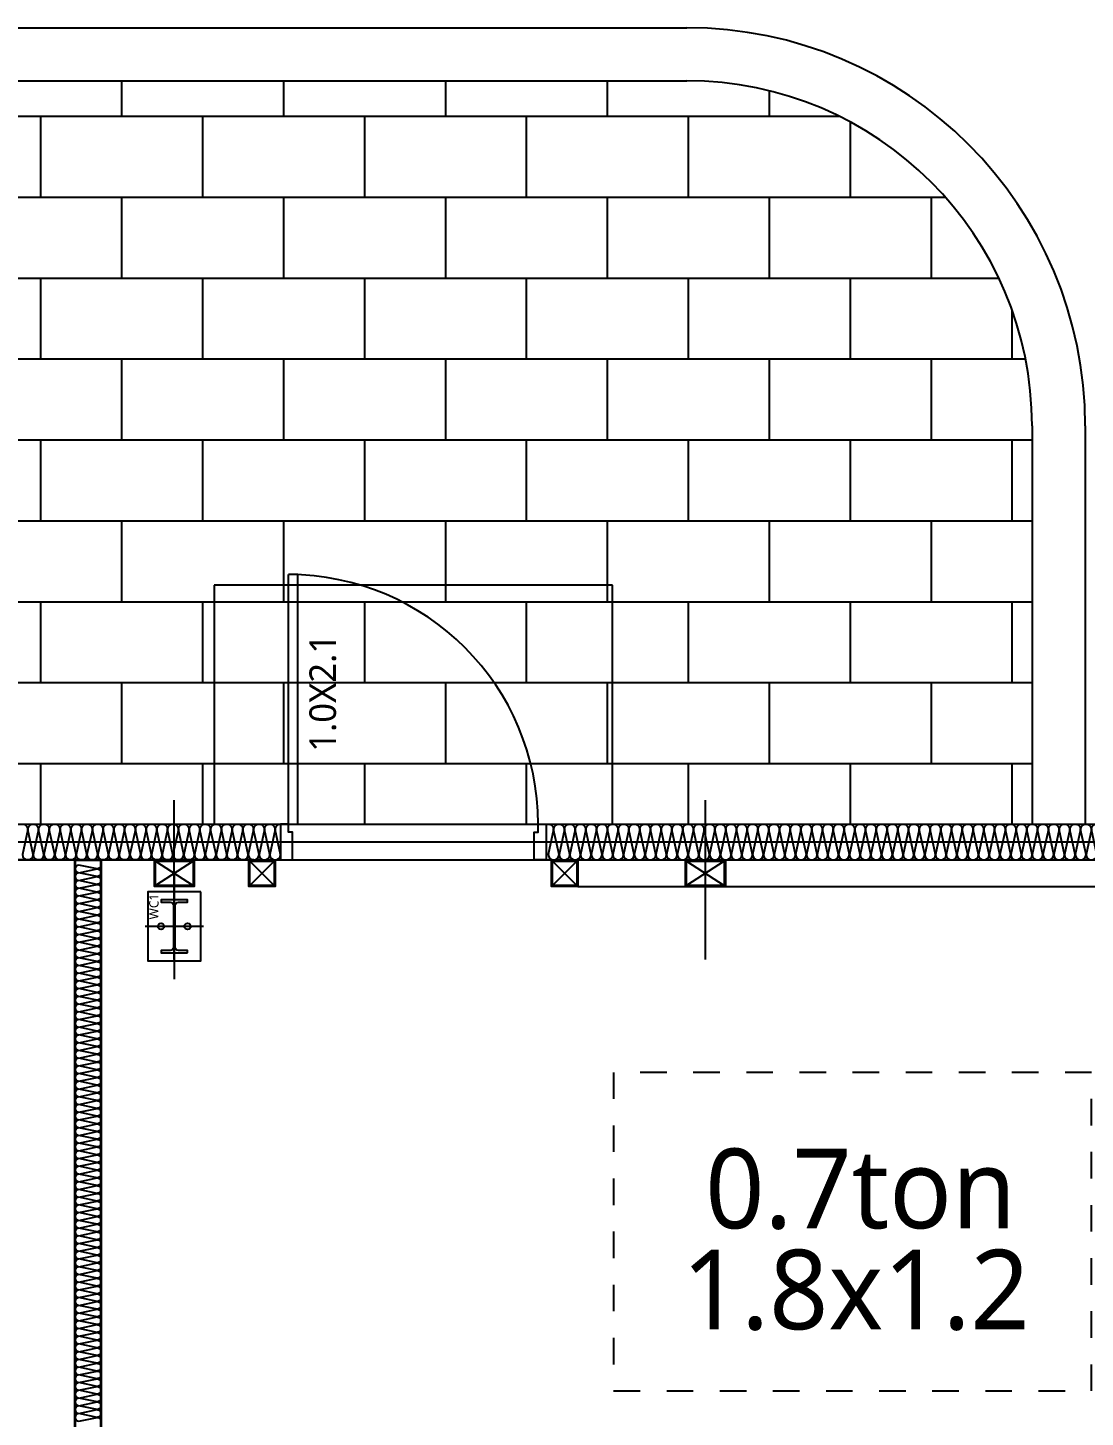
# Model space of a CAD drawing. Header units: millimetres. Extents: x 9 to 147, y 4 to 115.
# Drawn here: x 56.95 to 60.93, y 84.1 to 89.34 of the extents above; entities that cross this region are included whole.
import ezdxf
from ezdxf.enums import TextEntityAlignment as Align

# ---------------------------------------------------------------- set-up
doc = ezdxf.new("R2010")
doc.units = ezdxf.units.MM
doc.header["$LTSCALE"] = 200
for name, pattern in [('XR-PLAN$0$AUDIT_I_190801151318-2', [0]), ('XR-PLAN$0$HIDDEN', [0.375, 0.25, -0.125]), ('XR-PLAN$0$HIDDENX2', [0.75, 0.5, -0.25])]:
    doc.linetypes.add(name, pattern=pattern)
doc.layers.get('DEFPOINTS').update_dxf_attribs({"color": 137})
doc.layers.add('AREA', color=30, linetype='Continuous', plot=False)
doc.layers.add('XR-PLAN$0$TEMP', color=171, linetype='Continuous', plot=False)
for name, color, linetype in [('XR-PLAN$0$!!장비명', 252, 'Continuous'), ('XR-PLAN$0$6land', 252, 'XR-PLAN$0$AUDIT_I_190801151318-2'), ('XR-PLAN$0$AA-WAXM-FRAM', 252, 'Continuous'), ('XR-PLAN$0$DOOR', 252, 'Continuous'), ('XR-PLAN$0$DOOR-OPEN', 252, 'Continuous'), ('XR-PLAN$0$ELE-4', 252, 'Continuous'), ('XR-PLAN$0$ELE-6', 252, 'Continuous'), ('XR-PLAN$0$HAT-BRICK', 252, 'Continuous'), ('XR-PLAN$0$HAT-INS', 252, 'Continuous'), ('XR-PLAN$0$HID', 252, 'XR-PLAN$0$HIDDENX2'), ('XR-PLAN$0$STEEL BASE', 252, 'Continuous'), ('XR-PLAN$0$WAL', 252, 'Continuous'), ('XR-PLAN$0$메탈판넬-2', 252, 'Continuous'), ('XR-PLAN$0$방화', 252, 'Continuous'), ('XR-PLAN$0$장비', 252, 'XR-PLAN$0$HIDDEN')]:
    doc.layers.add(name, color=color, linetype=linetype)
doc.styles.add('XR-PLAN$0$스타일1', font='MALGUN_0.TTF')

# ---------------------------------------------------------------- blocks, each defined once
blk = doc.blocks.new('*U95')
at = {"layer": 'XR-PLAN$0$HAT-INS'}
for points in [[(-11492.6, 0, -0.414214), (-11507.6, 15), (-11492.6, 85, 1), (-11522.6, 85), (-11507.6, 15, -0.414214), (-11522.6, 0, 0.414214)], [(-11462.6, 0, -0.414214), (-11477.6, 15), (-11462.6, 85, 1), (-11492.6, 85), (-11477.6, 15, -0.414214), (-11492.6, 0, 0.414214)], [(-11432.6, 0, -0.414214), (-11447.6, 15), (-11432.6, 85, 1), (-11462.6, 85), (-11447.6, 15, -0.414214), (-11462.6, 0, 0.414214)], [(-11402.6, 0, -0.414214), (-11417.6, 15), (-11402.6, 85, 1), (-11432.6, 85), (-11417.6, 15, -0.414214), (-11432.6, 0, 0.414214)], [(-11372.6, 0, -0.414214), (-11387.6, 15), (-11372.6, 85, 1), (-11402.6, 85), (-11387.6, 15, -0.414214), (-11402.6, 0, 0.414214)], [(-11342.6, 0, -0.414214), (-11357.6, 15), (-11342.6, 85, 1), (-11372.6, 85), (-11357.6, 15, -0.414214), (-11372.6, 0, 0.414214)], [(-11312.6, 0, -0.414214), (-11327.6, 15), (-11312.6, 85, 1), (-11342.6, 85), (-11327.6, 15, -0.414214), (-11342.6, 0, 0.414214)], [(-11282.6, 0, -0.414214), (-11297.6, 15), (-11282.6, 85, 1), (-11312.6, 85), (-11297.6, 15, -0.414214), (-11312.6, 0, 0.414214)], [(-11252.6, 0, -0.414214), (-11267.6, 15), (-11252.6, 85, 1), (-11282.6, 85), (-11267.6, 15, -0.414214), (-11282.6, 0, 0.414214)], [(-11222.6, 0, -0.414214), (-11237.6, 15), (-11222.6, 85, 1), (-11252.6, 85), (-11237.6, 15, -0.414214), (-11252.6, 0, 0.414214)], [(-11192.6, 0, -0.414214), (-11207.6, 15), (-11192.6, 85, 1), (-11222.6, 85), (-11207.6, 15, -0.414214), (-11222.6, 0, 0.414214)], [(-11162.6, 0, -0.414214), (-11177.6, 15), (-11162.6, 85, 1), (-11192.6, 85), (-11177.6, 15, -0.414214), (-11192.6, 0, 0.414214)], [(-11132.6, 0, -0.414214), (-11147.6, 15), (-11132.6, 85, 1), (-11162.6, 85), (-11147.6, 15, -0.414214), (-11162.6, 0, 0.414214)], [(-11102.6, 0, -0.414214), (-11117.6, 15), (-11102.6, 85, 1), (-11132.6, 85), (-11117.6, 15, -0.414214), (-11132.6, 0, 0.414214)], [(-11072.6, 0, -0.414214), (-11087.6, 15), (-11072.6, 85, 1), (-11102.6, 85), (-11087.6, 15, -0.414214), (-11102.6, 0, 0.414214)], [(-11042.6, 0, -0.414214), (-11057.6, 15), (-11042.6, 85, 1), (-11072.6, 85), (-11057.6, 15, -0.414214), (-11072.6, 0, 0.414214)], [(-11012.6, 0, -0.414214), (-11027.6, 15), (-11012.6, 85, 1), (-11042.6, 85), (-11027.6, 15, -0.414214), (-11042.6, 0, 0.414214)], [(-10982.6, 0, -0.414214), (-10997.6, 15), (-10982.6, 85, 1), (-11012.6, 85), (-10997.6, 15, -0.414214), (-11012.6, 0, 0.414214)], [(-10952.6, 0, -0.414214), (-10967.6, 15), (-10952.6, 85, 1), (-10982.6, 85), (-10967.6, 15, -0.414214), (-10982.6, 0, 0.414214)], [(-10922.6, 0, -0.414214), (-10937.6, 15), (-10922.6, 85, 1), (-10952.6, 85), (-10937.6, 15, -0.414214), (-10952.6, 0, 0.414214)], [(-10892.6, 0, -0.414214), (-10907.6, 15), (-10892.6, 85, 1), (-10922.6, 85), (-10907.6, 15, -0.414214), (-10922.6, 0, 0.414214)], [(-10862.6, 0, -0.414214), (-10877.6, 15), (-10862.6, 85, 1), (-10892.6, 85), (-10877.6, 15, -0.414214), (-10892.6, 0, 0.414214)], [(-10832.6, 0, -0.414214), (-10847.6, 15), (-10832.6, 85, 1), (-10862.6, 85), (-10847.6, 15, -0.414214), (-10862.6, 0, 0.414214)], [(-10802.6, 0, -0.414214), (-10817.6, 15), (-10802.6, 85, 1), (-10832.6, 85), (-10817.6, 15, -0.414214), (-10832.6, 0, 0.414214)]]:
    blk.add_lwpolyline(points, format="xyb", dxfattribs=at)
blk = doc.blocks.new('*U88')
at = {"layer": 'XR-PLAN$0$HAT-INS'}
for points in [[(-971.9, 0, -0.414214), (-986.9, 15), (-971.9, 85, 1), (-1001.9, 85), (-986.9, 15, -0.414214), (-1001.9, 0, 0.414214)], [(-941.9, 0, -0.414214), (-956.9, 15), (-941.9, 85, 1), (-971.9, 85), (-956.9, 15, -0.414214), (-971.9, 0, 0.414214)], [(-911.9, 0, -0.414214), (-926.9, 15), (-911.9, 85, 1), (-941.9, 85), (-926.9, 15, -0.414214), (-941.9, 0, 0.414214)], [(-881.9, 0, -0.414214), (-896.9, 15), (-881.9, 85, 1), (-911.9, 85), (-896.9, 15, -0.414214), (-911.9, 0, 0.414214)], [(-851.9, 0, -0.414214), (-866.9, 15), (-851.9, 85, 1), (-881.9, 85), (-866.9, 15, -0.414214), (-881.9, 0, 0.414214)], [(-821.9, 0, -0.414214), (-836.9, 15), (-821.9, 85, 1), (-851.9, 85), (-836.9, 15, -0.414214), (-851.9, 0, 0.414214)], [(-791.9, 0, -0.414214), (-806.9, 15), (-791.9, 85, 1), (-821.9, 85), (-806.9, 15, -0.414214), (-821.9, 0, 0.414214)], [(-761.9, 0, -0.414214), (-776.9, 15), (-761.9, 85, 1), (-791.9, 85), (-776.9, 15, -0.414214), (-791.9, 0, 0.414214)], [(-731.9, 0, -0.414214), (-746.9, 15), (-731.9, 85, 1), (-761.9, 85), (-746.9, 15, -0.414214), (-761.9, 0, 0.414214)], [(-701.9, 0, -0.414214), (-716.9, 15), (-701.9, 85, 1), (-731.9, 85), (-716.9, 15, -0.414214), (-731.9, 0, 0.414214)], [(-671.9, 0, -0.414214), (-686.9, 15), (-671.9, 85, 1), (-701.9, 85), (-686.9, 15, -0.414214), (-701.9, 0, 0.414214)], [(-641.9, 0, -0.414214), (-656.9, 15), (-641.9, 85, 1), (-671.9, 85), (-656.9, 15, -0.414214), (-671.9, 0, 0.414214)], [(-611.9, 0, -0.414214), (-626.9, 15), (-611.9, 85, 1), (-641.9, 85), (-626.9, 15, -0.414214), (-641.9, 0, 0.414214)], [(-581.9, 0, -0.414214), (-596.9, 15), (-581.9, 85, 1), (-611.9, 85), (-596.9, 15, -0.414214), (-611.9, 0, 0.414214)], [(-551.9, 0, -0.414214), (-566.9, 15), (-551.9, 85, 1), (-581.9, 85), (-566.9, 15, -0.414214), (-581.9, 0, 0.414214)], [(-521.9, 0, -0.414214), (-536.9, 15), (-521.9, 85, 1), (-551.9, 85), (-536.9, 15, -0.414214), (-551.9, 0, 0.414214)], [(-491.9, 0, -0.414214), (-506.9, 15), (-491.9, 85, 1), (-521.9, 85), (-506.9, 15, -0.414214), (-521.9, 0, 0.414214)], [(-461.9, 0, -0.414214), (-476.9, 15), (-461.9, 85, 1), (-491.9, 85), (-476.9, 15, -0.414214), (-491.9, 0, 0.414214)], [(-431.9, 0, -0.414214), (-446.9, 15), (-431.9, 85, 1), (-461.9, 85), (-446.9, 15, -0.414214), (-461.9, 0, 0.414214)], [(-401.9, 0, -0.414214), (-416.9, 15), (-401.9, 85, 1), (-431.9, 85), (-416.9, 15, -0.414214), (-431.9, 0, 0.414214)], [(-371.9, 0, -0.414214), (-386.9, 15), (-371.9, 85, 1), (-401.9, 85), (-386.9, 15, -0.414214), (-401.9, 0, 0.414214)], [(-341.9, 0, -0.414214), (-356.9, 15), (-341.9, 85, 1), (-371.9, 85), (-356.9, 15, -0.414214), (-371.9, 0, 0.414214)], [(-311.9, 0, -0.414214), (-326.9, 15), (-311.9, 85, 1), (-341.9, 85), (-326.9, 15, -0.414214), (-341.9, 0, 0.414214)], [(-281.9, 0, -0.414214), (-296.9, 15), (-281.9, 85, 1), (-311.9, 85), (-296.9, 15, -0.414214), (-311.9, 0, 0.414214)], [(-251.9, 0, -0.414214), (-266.9, 15), (-251.9, 85, 1), (-281.9, 85), (-266.9, 15, -0.414214), (-281.9, 0, 0.414214)], [(-221.9, 0, -0.414214), (-236.9, 15), (-221.9, 85, 1), (-251.9, 85), (-236.9, 15, -0.414214), (-251.9, 0, 0.414214)], [(-191.9, 0, -0.414214), (-206.9, 15), (-191.9, 85, 1), (-221.9, 85), (-206.9, 15, -0.414214), (-221.9, 0, 0.414214)], [(-161.9, 0, -0.414214), (-176.9, 15), (-161.9, 85, 1), (-191.9, 85), (-176.9, 15, -0.414214), (-191.9, 0, 0.414214)], [(-131.9, 0, -0.414214), (-146.9, 15), (-131.9, 85, 1), (-161.9, 85), (-146.9, 15, -0.414214), (-161.9, 0, 0.414214)], [(-101.9, 0, -0.414214), (-116.9, 15), (-101.9, 85, 1), (-131.9, 85), (-116.9, 15, -0.414214), (-131.9, 0, 0.414214)], [(-71.9, 0, -0.414214), (-86.9, 15), (-71.9, 85, 1), (-101.9, 85), (-86.9, 15, -0.414214), (-101.9, 0, 0.414214)], [(-41.9, 0, -0.414214), (-56.9, 15), (-41.9, 85, 1), (-71.9, 85), (-56.9, 15, -0.414214), (-71.9, 0, 0.414214)], [(-11.9, 0, -0.414214), (-26.9, 15), (-11.9, 85, 1), (-41.9, 85), (-26.9, 15, -0.414214), (-41.9, 0, 0.414214)], [(18.1, 0, -0.414214), (3.1, 15), (18.1, 85, 1), (-11.9, 85), (3.1, 15, -0.414214), (-11.9, 0, 0.414214)], [(48.1, 0, -0.414214), (33.1, 15), (48.1, 85, 1), (18.1, 85), (33.1, 15, -0.414214), (18.1, 0, 0.414214)], [(78.1, 0, -0.414214), (63.1, 15), (78.1, 85, 1), (48.1, 85), (63.1, 15, -0.414214), (48.1, 0, 0.414214)], [(108.1, 0, -0.414214), (93.1, 15), (108.1, 85, 1), (78.1, 85), (93.1, 15, -0.414214), (78.1, 0, 0.414214)], [(138.1, 0, -0.414214), (123.1, 15), (138.1, 85, 1), (108.1, 85), (123.1, 15, -0.414214), (108.1, 0, 0.414214)], [(168.1, 0, -0.414214), (153.1, 15), (168.1, 85, 1), (138.1, 85), (153.1, 15, -0.414214), (138.1, 0, 0.414214)], [(198.1, 0, -0.414214), (183.1, 15), (198.1, 85, 1), (168.1, 85), (183.1, 15, -0.414214), (168.1, 0, 0.414214)], [(228.1, 0, -0.414214), (213.1, 15), (228.1, 85, 1), (198.1, 85), (213.1, 15, -0.414214), (198.1, 0, 0.414214)], [(258.1, 0, -0.414214), (243.1, 15), (258.1, 85, 1), (228.1, 85), (243.1, 15, -0.414214), (228.1, 0, 0.414214)], [(288.1, 0, -0.414214), (273.1, 15), (288.1, 85, 1), (258.1, 85), (273.1, 15, -0.414214), (258.1, 0, 0.414214)], [(318.1, 0, -0.414214), (303.1, 15), (318.1, 85, 1), (288.1, 85), (303.1, 15, -0.414214), (288.1, 0, 0.414214)], [(348.1, 0, -0.414214), (333.1, 15), (348.1, 85, 1), (318.1, 85), (333.1, 15, -0.414214), (318.1, 0, 0.414214)], [(378.1, 0, -0.414214), (363.1, 15), (378.1, 85, 1), (348.1, 85), (363.1, 15, -0.414214), (348.1, 0, 0.414214)], [(408.1, 0, -0.414214), (393.1, 15), (408.1, 85, 1), (378.1, 85), (393.1, 15, -0.414214), (378.1, 0, 0.414214)], [(438.1, 0, -0.414214), (423.1, 15), (438.1, 85, 1), (408.1, 85), (423.1, 15, -0.414214), (408.1, 0, 0.414214)], [(468.1, 0, -0.414214), (453.1, 15), (468.1, 85, 1), (438.1, 85), (453.1, 15, -0.414214), (438.1, 0, 0.414214)], [(498.1, 0, -0.414214), (483.1, 15), (498.1, 85, 1), (468.1, 85), (483.1, 15, -0.414214), (468.1, 0, 0.414214)], [(528.1, 0, -0.414214), (513.1, 15), (528.1, 85, 1), (498.1, 85), (513.1, 15, -0.414214), (498.1, 0, 0.414214)], [(558.1, 0, -0.414214), (543.1, 15), (558.1, 85, 1), (528.1, 85), (543.1, 15, -0.414214), (528.1, 0, 0.414214)], [(588.1, 0, -0.414214), (573.1, 15), (588.1, 85, 1), (558.1, 85), (573.1, 15, -0.414214), (558.1, 0, 0.414214)], [(618.1, 0, -0.414214), (603.1, 15), (618.1, 85, 1), (588.1, 85), (603.1, 15, -0.414214), (588.1, 0, 0.414214)], [(648.1, 0, -0.414214), (633.1, 15), (648.1, 85, 1), (618.1, 85), (633.1, 15, -0.414214), (618.1, 0, 0.414214)], [(678.1, 0, -0.414214), (663.1, 15), (678.1, 85, 1), (648.1, 85), (663.1, 15, -0.414214), (648.1, 0, 0.414214)], [(708.1, 0, -0.414214), (693.1, 15), (708.1, 85, 1), (678.1, 85), (693.1, 15, -0.414214), (678.1, 0, 0.414214)], [(738.1, 0, -0.414214), (723.1, 15), (738.1, 85, 1), (708.1, 85), (723.1, 15, -0.414214), (708.1, 0, 0.414214)], [(768.1, 0, -0.414214), (753.1, 15), (768.1, 85, 1), (738.1, 85), (753.1, 15, -0.414214), (738.1, 0, 0.414214)], [(798.1, 0, -0.414214), (783.1, 15), (798.1, 85, 1), (768.1, 85), (783.1, 15, -0.414214), (768.1, 0, 0.414214)], [(828.1, 0, -0.414214), (813.1, 15), (828.1, 85, 1), (798.1, 85), (813.1, 15, -0.414214), (798.1, 0, 0.414214)], [(858.1, 0, -0.414214), (843.1, 15), (858.1, 85, 1), (828.1, 85), (843.1, 15, -0.414214), (828.1, 0, 0.414214)], [(888.1, 0, -0.414214), (873.1, 15), (888.1, 85, 1), (858.1, 85), (873.1, 15, -0.414214), (858.1, 0, 0.414214)], [(918.1, 0, -0.414214), (903.1, 15), (918.1, 85, 1), (888.1, 85), (903.1, 15, -0.414214), (888.1, 0, 0.414214)]]:
    blk.add_lwpolyline(points, format="xyb", dxfattribs=at)
blk = doc.blocks.new('XR-PLAN$0$D-1000')
at = {"layer": 'XR-PLAN$0$DOOR'}
blk.add_line((30, 125), (30, 1065), dxfattribs=at)
for points in [[(30, 125), (65, 125), (65, 1065), (30, 1065)], [(0, -10), (45, -10), (45, -10), (45, -10), (45, 95), (30, 95), (30, 125), (0, 125), (0, -10)], [(1000, -10), (955, -10), (955, -10), (955, -10), (955, 95), (970, 95), (970, 125), (1000, 125), (1000, -10)]]:
    blk.add_lwpolyline(points, dxfattribs=at)
at = {"layer": 'XR-PLAN$0$DOOR-OPEN'}
blk.add_arc((30, 125), 940, 0, 90, dxfattribs=at)
at = {"layer": 'DEFPOINTS', "style": 'XR-PLAN$0$스타일1'}
blk.add_text('1.0X2.1', height=100, rotation=90, dxfattribs=at).set_placement((208.7, 397.6))
blk = doc.blocks.new('XR-PLAN$0$SQ-PIPE-100X100X4.5TS')
at = {"layer": 'XR-PLAN$0$AA-WAXM-FRAM'}
for p, q in [((-71, 4), (71, 96)), ((71, 4), (-71, 96))]:
    blk.add_line(p, q, dxfattribs=at)
for points in [[(75, 0), (75, 100), (-75, 100), (-75, 0)], [(71, 4), (71, 96), (-71, 96), (-71, 4)]]:
    blk.add_lwpolyline(points, close=True, dxfattribs=at)
at = {"layer": 'XR-PLAN$0$방화'}
blk.add_lwpolyline([(0, 375), (0, -225)], dxfattribs=at)
blk = doc.blocks.new('XR-PLAN$0$SQ-PIPE-100X100X4.5TP')
at = {"layer": 'XR-PLAN$0$AA-WAXM-FRAM'}
for p, q in [((-96, 96), (-4, 4)), ((-4, 96), (-96, 4))]:
    blk.add_line(p, q, dxfattribs=at)
for points in [[(0, 100), (0, 0), (-100, 0), (-100, 100)], [(-4, 96), (-4, 4), (-96, 4), (-96, 96)]]:
    blk.add_lwpolyline(points, close=True, dxfattribs=at)
blk = doc.blocks.new('XR-PLAN$0$X-PIPE-1PL')
for p in [(16380, 200), (17520, 200)]:
    blk.add_blockref('XR-PLAN$0$SQ-PIPE-100X100X4.5TP', p)
at = {"layer": 'XR-PLAN$0$메탈판넬-2', "xscale": -1, "rotation": 180}
for p in [(16000, 300), (18000, 300)]:
    blk.add_blockref('XR-PLAN$0$SQ-PIPE-100X100X4.5TS', p, dxfattribs=at)
blk = doc.blocks.new('XR-PLAN$0$S-WC1')
at = {"layer": 'DEFPOINTS'}
for p, q in [((0, 205), (0, -199)), ((110, 0), (-110, 0))]:
    blk.add_line(p, q, dxfattribs=at)
at = {"layer": 'XR-PLAN$0$STEEL BASE'}
blk.add_lwpolyline([(100, 130), (-100, 130), (-100, -130), (100, -130)], close=True, dxfattribs=at)
for centre in [(-50, 0), (50, 0)]:
    blk.add_circle(centre, 12, dxfattribs=at)
at = {"layer": 'XR-PLAN$0$WAL'}
blk.add_lwpolyline([(50, -100), (50, -91), (16, -91, -0.414214), (3, -78), (3, 78, -0.414214), (16, 91), (50, 91), (50, 100), (-50, 100), (-50, 91), (-16, 91, -0.414214), (-3, 78), (-3, -78, -0.414214), (-16, -91), (-50, -91), (-50, -100)], format="xyb", close=True, dxfattribs=at)
at = {"layer": 'XR-PLAN$0$TEMP', "style": 'XR-PLAN$0$스타일1'}
blk.add_text('WC1', height=35, rotation=90, dxfattribs=at).set_placement((-59.6, 26))
blk = doc.blocks.new('XR-PLAN$0$x-stu-1Fcol')
blk.add_blockref('XR-PLAN$0$S-WC1', (16000, 50))
blk = doc.blocks.new('XR-PLAN$0$지상1층 장비')
at = {"layer": 'XR-PLAN$0$장비', "ltscale": 2}
blk.add_lwpolyline([(59154.3, 84200), (60954.3, 84200), (60954.3, 85400), (59154.3, 85400)], close=True, dxfattribs=at)
at = {"layer": 'XR-PLAN$0$!!장비명', "ltscale": 2, "style": 'XR-PLAN$0$스타일1'}
for s, p in [('0.7ton', (60084.3, 84962.4)), ('1.8x1.2', (60066.4, 84581.9))]:
    blk.add_text(s, height=300, dxfattribs=at).set_placement(p, align=Align.MIDDLE_CENTER)
blk = doc.blocks.new('*U149')
at = {"layer": 'XR-PLAN$0$HAT-INS'}
for points in [[(-10881.6, 0, -0.414214), (-10896.6, 15), (-10881.6, 85, 1), (-10911.6, 85), (-10896.6, 15, -0.414214), (-10911.6, 0, 0.414214)], [(-10851.6, 0, -0.414214), (-10866.6, 15), (-10851.6, 85, 1), (-10881.6, 85), (-10866.6, 15, -0.414214), (-10881.6, 0, 0.414214)], [(-10821.6, 0, -0.414214), (-10836.6, 15), (-10821.6, 85, 1), (-10851.6, 85), (-10836.6, 15, -0.414214), (-10851.6, 0, 0.414214)], [(-10791.6, 0, -0.414214), (-10806.6, 15), (-10791.6, 85, 1), (-10821.6, 85), (-10806.6, 15, -0.414214), (-10821.6, 0, 0.414214)], [(-10761.6, 0, -0.414214), (-10776.6, 15), (-10761.6, 85, 1), (-10791.6, 85), (-10776.6, 15, -0.414214), (-10791.6, 0, 0.414214)], [(-10731.6, 0, -0.414214), (-10746.6, 15), (-10731.6, 85, 1), (-10761.6, 85), (-10746.6, 15, -0.414214), (-10761.6, 0, 0.414214)], [(-10701.6, 0, -0.414214), (-10716.6, 15), (-10701.6, 85, 1), (-10731.6, 85), (-10716.6, 15, -0.414214), (-10731.6, 0, 0.414214)], [(-10671.6, 0, -0.414214), (-10686.6, 15), (-10671.6, 85, 1), (-10701.6, 85), (-10686.6, 15, -0.414214), (-10701.6, 0, 0.414214)], [(-10641.6, 0, -0.414214), (-10656.6, 15), (-10641.6, 85, 1), (-10671.6, 85), (-10656.6, 15, -0.414214), (-10671.6, 0, 0.414214)], [(-10611.6, 0, -0.414214), (-10626.6, 15), (-10611.6, 85, 1), (-10641.6, 85), (-10626.6, 15, -0.414214), (-10641.6, 0, 0.414214)], [(-10581.6, 0, -0.414214), (-10596.6, 15), (-10581.6, 85, 1), (-10611.6, 85), (-10596.6, 15, -0.414214), (-10611.6, 0, 0.414214)], [(-10551.6, 0, -0.414214), (-10566.6, 15), (-10551.6, 85, 1), (-10581.6, 85), (-10566.6, 15, -0.414214), (-10581.6, 0, 0.414214)], [(-10521.6, 0, -0.414214), (-10536.6, 15), (-10521.6, 85, 1), (-10551.6, 85), (-10536.6, 15, -0.414214), (-10551.6, 0, 0.414214)], [(-10491.6, 0, -0.414214), (-10506.6, 15), (-10491.6, 85, 1), (-10521.6, 85), (-10506.6, 15, -0.414214), (-10521.6, 0, 0.414214)], [(-10461.6, 0, -0.414214), (-10476.6, 15), (-10461.6, 85, 1), (-10491.6, 85), (-10476.6, 15, -0.414214), (-10491.6, 0, 0.414214)], [(-10431.6, 0, -0.414214), (-10446.6, 15), (-10431.6, 85, 1), (-10461.6, 85), (-10446.6, 15, -0.414214), (-10461.6, 0, 0.414214)], [(-10401.6, 0, -0.414214), (-10416.6, 15), (-10401.6, 85, 1), (-10431.6, 85), (-10416.6, 15, -0.414214), (-10431.6, 0, 0.414214)], [(-10371.6, 0, -0.414214), (-10386.6, 15), (-10371.6, 85, 1), (-10401.6, 85), (-10386.6, 15, -0.414214), (-10401.6, 0, 0.414214)], [(-10341.6, 0, -0.414214), (-10356.6, 15), (-10341.6, 85, 1), (-10371.6, 85), (-10356.6, 15, -0.414214), (-10371.6, 0, 0.414214)], [(-10311.6, 0, -0.414214), (-10326.6, 15), (-10311.6, 85, 1), (-10341.6, 85), (-10326.6, 15, -0.414214), (-10341.6, 0, 0.414214)], [(-10281.6, 0, -0.414214), (-10296.6, 15), (-10281.6, 85, 1), (-10311.6, 85), (-10296.6, 15, -0.414214), (-10311.6, 0, 0.414214)], [(-10251.6, 0, -0.414214), (-10266.6, 15), (-10251.6, 85, 1), (-10281.6, 85), (-10266.6, 15, -0.414214), (-10281.6, 0, 0.414214)], [(-10221.6, 0, -0.414214), (-10236.6, 15), (-10221.6, 85, 1), (-10251.6, 85), (-10236.6, 15, -0.414214), (-10251.6, 0, 0.414214)], [(-10191.6, 0, -0.414214), (-10206.6, 15), (-10191.6, 85, 1), (-10221.6, 85), (-10206.6, 15, -0.414214), (-10221.6, 0, 0.414214)], [(-10161.6, 0, -0.414214), (-10176.6, 15), (-10161.6, 85, 1), (-10191.6, 85), (-10176.6, 15, -0.414214), (-10191.6, 0, 0.414214)], [(-10131.6, 0, -0.414214), (-10146.6, 15), (-10131.6, 85, 1), (-10161.6, 85), (-10146.6, 15, -0.414214), (-10161.6, 0, 0.414214)], [(-10101.6, 0, -0.414214), (-10116.6, 15), (-10101.6, 85, 1), (-10131.6, 85), (-10116.6, 15, -0.414214), (-10131.6, 0, 0.414214)], [(-10071.6, 0, -0.414214), (-10086.6, 15), (-10071.6, 85, 1), (-10101.6, 85), (-10086.6, 15, -0.414214), (-10101.6, 0, 0.414214)], [(-10041.6, 0, -0.414214), (-10056.6, 15), (-10041.6, 85, 1), (-10071.6, 85), (-10056.6, 15, -0.414214), (-10071.6, 0, 0.414214)], [(-10011.6, 0, -0.414214), (-10026.6, 15), (-10011.6, 85, 1), (-10041.6, 85), (-10026.6, 15, -0.414214), (-10041.6, 0, 0.414214)], [(-9981.6, 0, -0.414214), (-9996.6, 15), (-9981.6, 85, 1), (-10011.6, 85), (-9996.6, 15, -0.414214), (-10011.6, 0, 0.414214)], [(-9951.6, 0, -0.414214), (-9966.6, 15), (-9951.6, 85, 1), (-9981.6, 85), (-9966.6, 15, -0.414214), (-9981.6, 0, 0.414214)], [(-9921.6, 0, -0.414214), (-9936.6, 15), (-9921.6, 85, 1), (-9951.6, 85), (-9936.6, 15, -0.414214), (-9951.6, 0, 0.414214)], [(-9891.6, 0, -0.414214), (-9906.6, 15), (-9891.6, 85, 1), (-9921.6, 85), (-9906.6, 15, -0.414214), (-9921.6, 0, 0.414214)], [(-9861.6, 0, -0.414214), (-9876.6, 15), (-9861.6, 85, 1), (-9891.6, 85), (-9876.6, 15, -0.414214), (-9891.6, 0, 0.414214)], [(-9831.6, 0, -0.414214), (-9846.6, 15), (-9831.6, 85, 1), (-9861.6, 85), (-9846.6, 15, -0.414214), (-9861.6, 0, 0.414214)], [(-9801.6, 0, -0.414214), (-9816.6, 15), (-9801.6, 85, 1), (-9831.6, 85), (-9816.6, 15, -0.414214), (-9831.6, 0, 0.414214)], [(-9771.6, 0, -0.414214), (-9786.6, 15), (-9771.6, 85, 1), (-9801.6, 85), (-9786.6, 15, -0.414214), (-9801.6, 0, 0.414214)], [(-9741.6, 0, -0.414214), (-9756.6, 15), (-9741.6, 85, 1), (-9771.6, 85), (-9756.6, 15, -0.414214), (-9771.6, 0, 0.414214)], [(-9711.6, 0, -0.414214), (-9726.6, 15), (-9711.6, 85, 1), (-9741.6, 85), (-9726.6, 15, -0.414214), (-9741.6, 0, 0.414214)], [(-9681.6, 0, -0.414214), (-9696.6, 15), (-9681.6, 85, 1), (-9711.6, 85), (-9696.6, 15, -0.414214), (-9711.6, 0, 0.414214)], [(-9651.6, 0, -0.414214), (-9666.6, 15), (-9651.6, 85, 1), (-9681.6, 85), (-9666.6, 15, -0.414214), (-9681.6, 0, 0.414214)], [(-9621.6, 0, -0.414214), (-9636.6, 15), (-9621.6, 85, 1), (-9651.6, 85), (-9636.6, 15, -0.414214), (-9651.6, 0, 0.414214)], [(-9591.6, 0, -0.414214), (-9606.6, 15), (-9591.6, 85, 1), (-9621.6, 85), (-9606.6, 15, -0.414214), (-9621.6, 0, 0.414214)], [(-9561.6, 0, -0.414214), (-9576.6, 15), (-9561.6, 85, 1), (-9591.6, 85), (-9576.6, 15, -0.414214), (-9591.6, 0, 0.414214)], [(-9531.6, 0, -0.414214), (-9546.6, 15), (-9531.6, 85, 1), (-9561.6, 85), (-9546.6, 15, -0.414214), (-9561.6, 0, 0.414214)], [(-9501.6, 0, -0.414214), (-9516.6, 15), (-9501.6, 85, 1), (-9531.6, 85), (-9516.6, 15, -0.414214), (-9531.6, 0, 0.414214)], [(-9471.6, 0, -0.414214), (-9486.6, 15), (-9471.6, 85, 1), (-9501.6, 85), (-9486.6, 15, -0.414214), (-9501.6, 0, 0.414214)], [(-9441.6, 0, -0.414214), (-9456.6, 15), (-9441.6, 85, 1), (-9471.6, 85), (-9456.6, 15, -0.414214), (-9471.6, 0, 0.414214)], [(-9411.6, 0, -0.414214), (-9426.6, 15), (-9411.6, 85, 1), (-9441.6, 85), (-9426.6, 15, -0.414214), (-9441.6, 0, 0.414214)], [(-9381.6, 0, -0.414214), (-9396.6, 15), (-9381.6, 85, 1), (-9411.6, 85), (-9396.6, 15, -0.414214), (-9411.6, 0, 0.414214)], [(-9351.6, 0, -0.414214), (-9366.6, 15), (-9351.6, 85, 1), (-9381.6, 85), (-9366.6, 15, -0.414214), (-9381.6, 0, 0.414214)], [(-9321.6, 0, -0.414214), (-9336.6, 15), (-9321.6, 85, 1), (-9351.6, 85), (-9336.6, 15, -0.414214), (-9351.6, 0, 0.414214)], [(-9291.6, 0, -0.414214), (-9306.6, 15), (-9291.6, 85, 1), (-9321.6, 85), (-9306.6, 15, -0.414214), (-9321.6, 0, 0.414214)], [(-9261.6, 0, -0.414214), (-9276.6, 15), (-9261.6, 85, 1), (-9291.6, 85), (-9276.6, 15, -0.414214), (-9291.6, 0, 0.414214)], [(-9231.6, 0, -0.414214), (-9246.6, 15), (-9231.6, 85, 1), (-9261.6, 85), (-9246.6, 15, -0.414214), (-9261.6, 0, 0.414214)], [(-9201.6, 0, -0.414214), (-9216.6, 15), (-9201.6, 85, 1), (-9231.6, 85), (-9216.6, 15, -0.414214), (-9231.6, 0, 0.414214)], [(-9171.6, 0, -0.414214), (-9186.6, 15), (-9171.6, 85, 1), (-9201.6, 85), (-9186.6, 15, -0.414214), (-9201.6, 0, 0.414214)], [(-9141.6, 0, -0.414214), (-9156.6, 15), (-9141.6, 85, 1), (-9171.6, 85), (-9156.6, 15, -0.414214), (-9171.6, 0, 0.414214)], [(-9111.6, 0, -0.414214), (-9126.6, 15), (-9111.6, 85, 1), (-9141.6, 85), (-9126.6, 15, -0.414214), (-9141.6, 0, 0.414214)], [(-9081.6, 0, -0.414214), (-9096.6, 15), (-9081.6, 85, 1), (-9111.6, 85), (-9096.6, 15, -0.414214), (-9111.6, 0, 0.414214)], [(-9051.6, 0, -0.414214), (-9066.6, 15), (-9051.6, 85, 1), (-9081.6, 85), (-9066.6, 15, -0.414214), (-9081.6, 0, 0.414214)], [(-9021.6, 0, -0.414214), (-9036.6, 15), (-9021.6, 85, 1), (-9051.6, 85), (-9036.6, 15, -0.414214), (-9051.6, 0, 0.414214)], [(-8991.6, 0, -0.414214), (-9006.6, 15), (-8991.6, 85, 1), (-9021.6, 85), (-9006.6, 15, -0.414214), (-9021.6, 0, 0.414214)], [(-8961.6, 0, -0.414214), (-8976.6, 15), (-8961.6, 85, 1), (-8991.6, 85), (-8976.6, 15, -0.414214), (-8991.6, 0, 0.414214)], [(-8931.6, 0, -0.414214), (-8946.6, 15), (-8931.6, 85, 1), (-8961.6, 85), (-8946.6, 15, -0.414214), (-8961.6, 0, 0.414214)], [(-8901.6, 0, -0.414214), (-8916.6, 15), (-8901.6, 85, 1), (-8931.6, 85), (-8916.6, 15, -0.414214), (-8931.6, 0, 0.414214)], [(-8871.6, 0, -0.414214), (-8886.6, 15), (-8871.6, 85, 1), (-8901.6, 85), (-8886.6, 15, -0.414214), (-8901.6, 0, 0.414214)], [(-8841.6, 0, -0.414214), (-8856.6, 15), (-8841.6, 85, 1), (-8871.6, 85), (-8856.6, 15, -0.414214), (-8871.6, 0, 0.414214)], [(-8811.6, 0, -0.414214), (-8826.6, 15), (-8811.6, 85, 1), (-8841.6, 85), (-8826.6, 15, -0.414214), (-8841.6, 0, 0.414214)], [(-8781.6, 0, -0.414214), (-8796.6, 15), (-8781.6, 85, 1), (-8811.6, 85), (-8796.6, 15, -0.414214), (-8811.6, 0, 0.414214)], [(-8751.6, 0, -0.414214), (-8766.6, 15), (-8751.6, 85, 1), (-8781.6, 85), (-8766.6, 15, -0.414214), (-8781.6, 0, 0.414214)]]:
    blk.add_lwpolyline(points, format="xyb", dxfattribs=at)

msp = doc.modelspace()

# ---------------------------------------------------------------- hatches: boundary and pattern name
at = {"layer": 'XR-PLAN$0$HAT-BRICK'}
h = msp.add_hatch(dxfattribs=at)
h.set_pattern_fill('AR-B816', color=256, scale=0.0015)
edge = h.paths.add_edge_path()
edge.add_arc((39.565, 70.9), 1.3, 180, 270)
edge.add_line((39.565, 69.6), (41.065, 69.6))
edge.add_line((41.065, 69.6), (41.065, 86.335))
edge.add_line((41.065, 86.335), (60.73, 86.335))
edge.add_line((60.73, 86.335), (60.73, 87.835))
edge.add_arc((59.43, 87.835), 1.3, 0, 90)
edge.add_line((59.43, 89.135), (39.565, 89.135))
edge.add_arc((39.565, 87.835), 1.3, 90, 180)
edge.add_line((38.265, 87.835), (38.265, 70.9))

# ---------------------------------------------------------------- linework, layer by layer
at = {"layer": 'AREA'}
msp.add_lwpolyline([(113.1675, 86.2675), (41.1325, 86.2675), (41.1325, 42.5327), (113.1675, 42.5327)], close=True, dxfattribs=at)
at = {"layer": 'XR-PLAN$0$6land'}
for radius in [1.5, 1.3]:
    msp.add_arc((59.43, 87.835), radius, 0, 90, dxfattribs=at)
at = {"layer": 'XR-PLAN$0$AA-WAXM-FRAM'}
msp.add_line((59.02, 86.1), (61.4, 86.1), dxfattribs=at)
msp.add_lwpolyline([(57.8, 86.2), (41.2, 86.2), (41.2, 42.6), (48.61, 42.6)], dxfattribs=at)
at = {"layer": 'XR-PLAN$0$ELE-4'}
for points in [[(57.125, 80.3), (57.125, 86.2)], [(57.225, 80.3), (57.125, 80.3), (57.125, 86.2), (57.225, 86.2), (57.225, 80.3)], [(57.225, 80.3), (57.225, 86.2)]]:
    msp.add_lwpolyline(points, dxfattribs=at)
at = {"layer": 'XR-PLAN$0$ELE-4', "ltscale": 253}
msp.add_lwpolyline([(57.2066, 80.3), (57.2066, 80.3016), (57.2234, 80.3016), (57.2234, 86.1984), (57.1266, 86.1984), (57.1266, 80.3016), (57.1434, 80.3016), (57.1434, 80.3)], dxfattribs=at)
at = {"layer": 'XR-PLAN$0$ELE-6'}
for p, q in [((39.565, 89.335), (59.43, 89.335)), ((39.565, 89.135), (59.43, 89.135)), ((60.73, 87.835), (60.73, 86.335)), ((60.93, 87.835), (60.93, 86.335)), ((41.065, 86.335), (57.93, 86.335)), ((58.87, 86.335), (69.5, 86.335)), ((41.25, 86.2), (57.995, 86.2)), ((58.855, 86.2), (61.5, 86.2))]:
    msp.add_line(p, q, dxfattribs=at)
at = {"layer": 'XR-PLAN$0$HAT-BRICK'}
msp.add_line((57.93, 86.335), (58.87, 86.335), dxfattribs=at)
at = {"layer": 'XR-PLAN$0$HAT-INS'}
msp.add_line((57.945, 86.2), (58.855, 86.2), dxfattribs=at)
at = {"layer": 'XR-PLAN$0$HID', "ltscale": 2}
msp.add_lwpolyline([(59.15, 86.335), (59.15, 87.235), (57.65, 87.235), (57.65, 86.335)], dxfattribs=at)

# ---------------------------------------------------------------- block references
at = {"xscale": 0.001, "yscale": 0.001, "zscale": 0.001}
for name in ['XR-PLAN$0$X-PIPE-1PL', 'XR-PLAN$0$x-stu-1Fcol']:
    msp.add_blockref(name, (41.5, 85.9), dxfattribs=at)
at = {"layer": 'XR-PLAN$0$DOOR', "xscale": 0.001, "yscale": 0.001, "zscale": 0.001}
msp.add_blockref('XR-PLAN$0$D-1000', (57.9, 86.21), dxfattribs=at)
at = {"layer": 'XR-PLAN$0$HAT-INS'}
for name, p, xscale, yscale, zscale, rotation in [('*U95', (42.3445, 86.335), 0.00135, 0.00135, 0.00135, 180), ('*U88', (60.1475, 86.335), 0.00135, 0.00135, 0.00135, 180), ('*U149', (57.2234, 94.67), 0.0009700000000000003, 0.0009700000000000003, 0.0009700000000000003, 90)]:
    msp.add_blockref(name, p, dxfattribs=dict(at, xscale=xscale, yscale=yscale, zscale=zscale, rotation=rotation))
at = {"layer": 'XR-PLAN$0$장비', "xscale": 0.001, "yscale": 0.001, "zscale": 0.001}
msp.add_blockref('XR-PLAN$0$지상1층 장비', (0, 0), dxfattribs=at)

doc.saveas('drawing.dxf')
